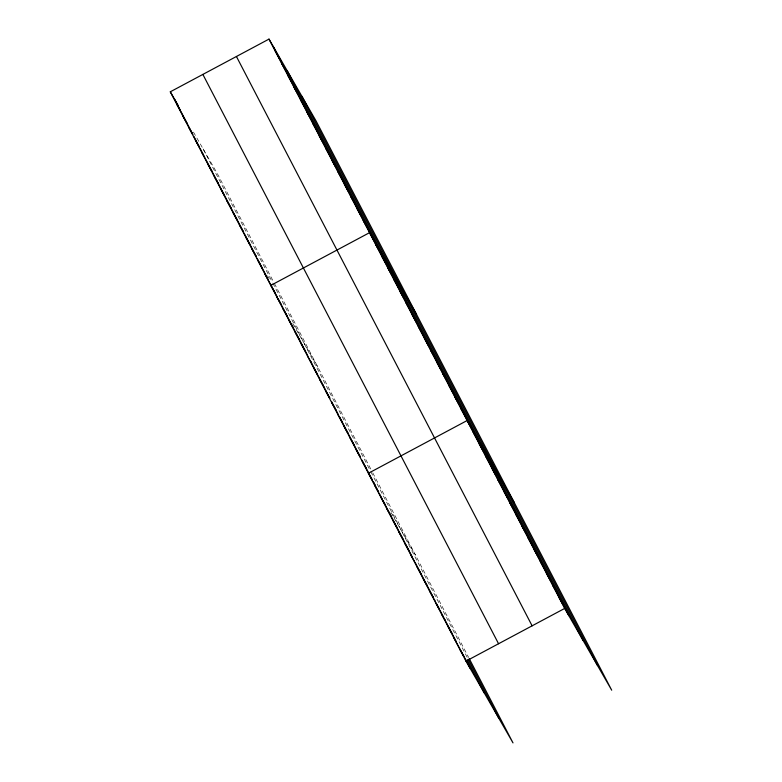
<?xml version="1.0" encoding="UTF-8"?>
<svg xmlns="http://www.w3.org/2000/svg" width="782" height="782" viewBox="0 0 782 782"><rect width="100%" height="100%" fill="white"/><g stroke="black" fill="none" stroke-linecap="round" stroke-linejoin="round"><path stroke-width="0.59" stroke-dasharray="3.91 2.93" d="M193.457 132.07L217.318 173.565L273.866 282.449M292.771 323.533L317.854 367.139M390.961 512.464L393.385 516.697M393.991 517.752L415.428 555.024M274.394 283.465L371.626 470.686M372.74 472.827L468.653 657.496M203.173 148.971L272.292 282.048M272.81 283.055L370.238 470.637M370.785 471.712L467.812 658.522M267.659 275.86L269.233 278.881"/><path stroke-width="1.17" d="M469.2 658.571L513.002 742.9L465.984 661.142L170.3 91.807L268.998 39.1L316.016 120.858L611.7 690.193L564.682 608.435L268.998 39.1M465.984 661.142L564.682 608.435M275.284 51.201L279.428 58.415M281.569 63.293L285.713 70.517M287.844 75.395L291.999 82.609M294.13 87.496L298.284 94.71M300.415 99.588L304.569 106.811M306.7 111.689L310.845 118.903M312.986 123.791L317.13 131.005M319.261 135.882L323.416 143.106M325.547 147.984L329.701 155.198M331.832 160.085L335.977 167.299M338.117 172.177L342.262 179.401M344.403 184.278L348.547 191.502M350.678 196.38L354.833 203.594M356.963 208.471L361.118 215.695M363.249 220.573L367.393 227.797M416.542 314.432L369.534 232.674L270.836 285.381L274.981 292.595M375.634 244.414L379.778 251.628M381.724 256.154L385.878 263.378M387.823 267.903L391.978 275.117M393.923 279.643L398.077 286.857M400.022 291.383L404.177 298.607M406.122 303.123L410.276 310.346M412.222 314.872L416.366 322.086M418.321 326.612L422.466 333.826M424.421 338.352L428.565 345.576M430.52 350.101L434.665 357.315M436.61 361.841L440.765 369.055M442.71 373.581L446.864 380.805M448.809 385.321L452.964 392.544M454.909 397.07L459.063 404.284M461.009 408.81L465.163 416.024M514.126 502.318L467.108 420.55L368.41 473.257L372.564 480.48L362.027 460.197M473.208 432.299L477.352 439.513M479.307 444.039L483.452 451.253M485.407 455.779L489.552 462.993M491.497 467.519L495.651 474.742M497.596 479.268L501.751 486.482M503.696 491.008L507.85 498.222M509.796 502.748L513.95 509.972M515.895 514.488L520.05 521.711M521.995 526.237L526.139 533.451M528.094 537.977L532.239 545.191M534.194 549.717L538.339 556.94M540.294 561.466L544.438 568.68M546.383 573.206L550.538 580.42M552.483 584.946L556.637 592.16M558.583 596.686L562.737 603.909M170.3 91.807L177.993 105.169M176.585 103.908L180.143 110.096M182.871 116L187.015 123.224M189.156 128.101L192.714 134.289M195.432 140.203L199.586 147.417L193.828 136.332M201.717 152.295L205.275 158.482M208.002 164.396L212.157 171.61L205.871 159.518M214.288 176.497L218.432 183.711M220.573 188.589L224.717 195.813L212.675 172.626M226.848 200.691L231.003 207.904M233.134 212.792L237.288 220.006M239.419 224.884L243.573 232.107L225.245 196.82M245.704 236.985L249.849 244.199M251.99 249.087L256.134 256.3L244.092 233.114M258.265 261.178L262.42 268.402M264.551 273.28L277.199 296.867M276.936 297.121L281.08 304.335M283.035 308.861L287.18 316.084L278.314 298.998M289.135 320.61L293.279 327.824M295.225 332.35L299.379 339.564M301.324 344.09L305.479 351.313M307.424 355.83L311.578 363.053M313.523 367.579L317.678 374.793L310.464 360.913M319.623 379.319L323.777 386.533M325.723 391.059L329.867 398.282L318.225 375.859M331.822 402.808L335.967 410.022M337.922 414.548L342.066 421.762M344.021 426.288L348.166 433.511L339.3 416.425M350.111 438.028L354.266 445.251M356.211 449.777L360.365 456.991L348.723 434.577M362.31 461.517L366.465 468.731M373.737 482.523L374.92 484.576M374.51 485.006L378.664 492.22L373.112 481.546M380.609 496.746L384.754 503.96M386.709 508.486L390.853 515.7M392.808 520.226L396.953 527.449M398.908 531.975L403.053 539.189L383.092 500.763M404.998 543.715L409.152 550.929L403.61 540.254M411.097 555.455L414.656 561.642M417.197 567.194L421.351 574.418M423.297 578.944L427.451 586.158M429.396 590.684L433.551 597.898L415.252 562.678M435.496 602.423L439.64 609.647L436.317 603.235M441.595 614.173L445.154 620.351L444.078 618.181M447.695 625.913L451.84 633.127M453.795 637.653L464.039 656.616L459.884 649.392M301.872 96.264L597.556 665.59M287.297 70.918L582.981 640.253M273.153 46.314L568.837 615.649M236.428 56.49L532.112 625.825M202.87 74.417L498.554 643.742M468.359 659.588L498.857 718.296M467.098 659.861L484.283 692.96M174.454 99.021L180.212 110.115M180.74 111.122L192.783 134.309M200.114 148.424L203.77 155.481M257.18 258.314L267.131 277.473M287.737 317.15L307.697 355.575M331.539 401.479L338.186 414.294M379.211 493.286L381.987 498.623M409.709 551.994L412.476 557.341M434.098 598.973L435.212 601.104M440.198 610.713L442.974 616.05M445.74 621.387L456.277 641.67M464.596 657.682L470.138 668.356"/></g></svg>
